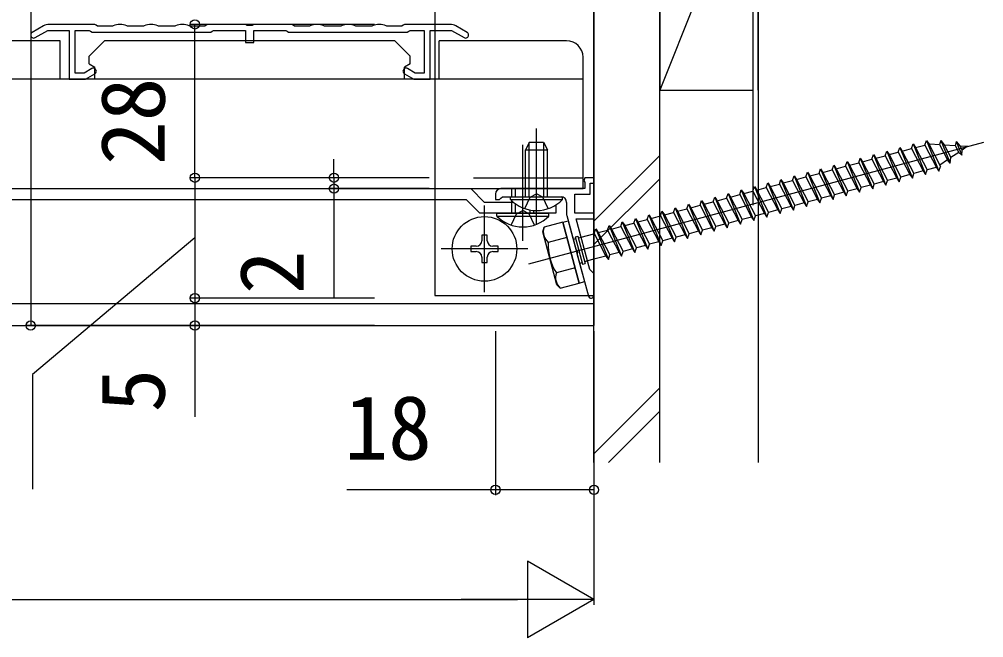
# Model space of a CAD drawing. Units: millimetres, scale not verified. Extents: x -980 to 980, y -1458 to 1451.
# Drawn here: x -366.5 to -190.4, y -437.9 to -324.9 of the extents above; entities that cross this region are included whole.
import ezdxf
from ezdxf.enums import TextEntityAlignment as Align

# ---------------------------------------------------------------- set-up
doc = ezdxf.new("R2010")
doc.units = ezdxf.units.MM
doc.header["$LTSCALE"] = 8
for name, color, linetype in [('0-3_YKK_11', 7, 'Continuous'), ('0-5_YKK_12', 2, 'Continuous'), ('0-6_YKK_13', 4, 'Continuous'), ('0-8_YKK_D', 6, 'Continuous'), ('0-A_YSS_K', 3, 'Continuous')]:
    doc.layers.add(name, color=color, linetype=linetype)
doc.styles.add('ＭＳ ゴシック', font='')
doc.styles.get('ＭＳ ゴシック').set_extended_font_data('MS Gothic')

msp = doc.modelspace()

# ---------------------------------------------------------------- linework, layer by layer
at = {"layer": '0-3_YKK_11'}
for p, q in [((-362.082, -326.125), (-364.171, -327.331)), ((-284.721, -327.331), (-286.809, -326.125)), ((-263.246, -355.858), (-278.546, -355.858)), ((-266.546, -358.358), (-266.546, -360.526))]:
    msp.add_line(p, q, dxfattribs=at)
for points in [[(-349.396, -326.13), (-349.521, -326.158), (-352.226, -326.158), (-352.486, -326.008), (-352.746, -325.858), (-361.082, -325.858)], [(-313.396, -326.13), (-313.521, -326.158), (-316.226, -326.158), (-316.486, -326.008), (-316.746, -325.858), (-323.704, -325.858), (-323.982, -326.045), (-324.909, -326.045), (-325.188, -325.858), (-332.146, -325.858), (-332.406, -326.008), (-332.665, -326.158), (-335.371, -326.158), (-335.496, -326.13)], [(-287.809, -325.858), (-296.146, -325.858), (-296.406, -326.008), (-296.665, -326.158), (-299.371, -326.158), (-299.496, -326.13)], [(-363.621, -328.284), (-361.324, -326.958), (-357.446, -326.958), (-357.446, -335.858), (-354.407, -335.858), (-352.721, -334.884)], [(-353.271, -333.931), (-354.702, -334.758), (-356.346, -334.758), (-356.346, -326.958), (-353.765, -326.958), (-353.506, -327.108), (-353.246, -327.258)], [(-353.246, -327.258), (-331.565, -327.258), (-331.306, -327.108), (-331.046, -326.958), (-325.196, -326.958), (-325.196, -329.158), (-323.696, -329.158), (-323.696, -326.958), (-317.846, -326.958), (-317.586, -327.108), (-317.326, -327.258), (-295.646, -327.258), (-295.386, -327.108), (-295.126, -326.958), (-292.546, -326.958), (-292.546, -334.758), (-294.19, -334.758), (-295.621, -333.931)], [(-343.696, -326.13), (-343.821, -326.158), (-346.771, -326.158), (-346.896, -326.13)], [(-337.996, -326.13), (-338.121, -326.158), (-341.071, -326.158), (-341.196, -326.13)], [(-307.696, -326.13), (-307.821, -326.158), (-310.771, -326.158), (-310.896, -326.13)], [(-301.996, -326.13), (-302.121, -326.158), (-305.071, -326.158), (-305.196, -326.13)], [(-296.171, -334.884), (-294.484, -335.858), (-291.446, -335.858), (-291.446, -326.958), (-287.568, -326.958), (-285.271, -328.284)], [(-261.546, -375.333), (-261.546, -371.358), (-262.036, -370.858), (-262.319, -370.635), (-264.805, -361.358), (-261.546, -361.358), (-261.546, -360.358), (-265.046, -360.358), (-265.046, -356.858), (-262.246, -356.858), (-262.246, -354.858), (-261.546, -354.858), (-261.546, -353.858), (-263.246, -353.858), (-263.396, -354.417), (-263.246, -354.677), (-263.246, -355.858)], [(-279.546, -356.858), (-279.546, -357.858), (-278.837, -357.858), (-278.542, -357.608), (-278.246, -357.358), (-267.546, -357.358)], [(-266.512, -360.785), (-264.889, -366.839), (-264.726, -366.985), (-264.584, -367.517), (-264.652, -367.725), (-262.577, -375.469)]]:
    msp.add_lwpolyline(points, dxfattribs=at)
for centre, radius, start, end in [((-361.082, -327.858), 2, 89.99998, 120), ((-348.146, -328.858), 3, 65.38003, 114.61997), ((-342.446, -328.858), 3, 65.38003, 114.61997), ((-336.746, -328.858), 3, 65.38003, 114.61997), ((-312.146, -328.858), 3, 65.38003, 114.61997), ((-306.446, -328.858), 3, 65.38003, 114.61997), ((-300.746, -328.858), 3, 65.38003, 114.61997), ((-287.809, -327.858), 2, 60, 90.00002), ((-363.896, -327.808), 0.55, 119.99999, 300.00001), ((-284.996, -327.808), 0.55, 239.99999, 60.00001), ((-352.996, -334.408), 0.55, 299.99999, 120.00001), ((-295.896, -334.408), 0.55, 59.99999, 240.00001), ((-278.546, -356.858), 1, 90.00053, 180.00051), ((-267.546, -358.358), 1, 0.0001, 90.00002), ((-265.546, -360.526), 1, 180.00016, 195.0002), ((-262.07, -375.333), 0.525, 194.99902, 359.99997)]:
    msp.add_arc(centre, radius, start, end, dxfattribs=at)
at = {"layer": '0-5_YKK_12'}
for p, q in [((-261.546, -285.858), (-261.546, -380.858)), ((-359.046, -328.858), (-389.846, -328.858)), ((-359.046, -335.858), (-359.046, -328.858)), ((-353.746, -331.658), (-350.946, -328.858)), ((-297.946, -328.858), (-350.946, -328.858)), ((-295.146, -331.658), (-297.946, -328.858)), ((-266.546, -328.858), (-289.846, -328.858)), ((-289.846, -335.858), (-289.846, -328.858)), ((-353.746, -333.08), (-353.746, -331.658)), ((-295.146, -333.08), (-295.146, -331.658)), ((-353.746, -333.08), (-352.746, -333.658)), ((-352.746, -335.858), (-352.746, -333.658)), ((-295.146, -333.08), (-296.146, -333.658)), ((-296.146, -335.858), (-296.146, -333.658)), ((-263.546, -335.858), (-585.346, -335.858)), ((-283.546, -353.858), (-263.546, -353.858)), ((-565.546, -355.858), (-284.046, -355.858)), ((-281.546, -358.358), (-284.046, -355.858)), ((-565.546, -357.858), (-284.874, -357.858)), ((-282.374, -360.358), (-284.874, -357.858)), ((-276.257, -358.358), (-281.546, -358.358)), ((-268.546, -358.864), (-268.546, -360.358)), ((-268.546, -360.358), (-282.374, -360.358)), ((-281.546, -371.858), (-281.546, -361.858)), ((-276.546, -366.858), (-286.546, -366.858)), ((-565.546, -376.858), (-261.546, -376.858)), ((-290.646, -375.358), (-261.546, -375.358)), ((-565.546, -380.858), (-261.546, -380.858))]:
    msp.add_line(p, q, dxfattribs=at)
for points in [[(-290.646, -198.858), (-290.646, -303.858), (-290.646, -375.358)], [(-261.546, -375.358), (-261.546, -303.858), (-261.546, -198.858)], [(-585.346, -355.858), (-263.546, -355.858), (-263.546, -331.858)]]:
    msp.add_lwpolyline(points, dxfattribs=at)
msp.add_arc((-266.546, -331.858), 3, 0, 90, dxfattribs=at)
at = {"layer": '0-6_YKK_13'}
for p, q in [((-272.046, -362.358), (-272.046, -344.858)), ((-200.83, -347.043), (-198.553, -352.645)), ((-198.155, -347.038), (-198.433, -347.77)), ((-198.155, -347.038), (-197.577, -347.83)), ((-198.155, -347.038), (-196.471, -351.178)), ((-274.546, -365.358), (-274.546, -347.858)), ((-273.346, -347.358), (-274.046, -348.758)), ((-273.464, -369.612), (-190.352, -347.342)), ((-273.392, -357.358), (-273.392, -347.449)), ((-273.346, -347.358), (-270.746, -347.358)), ((-270.746, -347.358), (-270.046, -348.758)), ((-270.7, -357.358), (-270.7, -347.449)), ((-270.046, -357.358), (-270.046, -348.758)), ((-205.66, -348.338), (-203.383, -353.939)), ((-205.224, -348.997), (-203.534, -348.544)), ((-203.245, -347.691), (-200.968, -353.292)), ((-202.809, -348.35), (-201.119, -347.897)), ((-202.809, -348.35), (-200.679, -352.438)), ((-200.395, -347.703), (-200.186, -347.647)), ((-200.395, -347.703), (-198.264, -351.791)), ((-200.186, -347.647), (-198.433, -347.77)), ((-198.433, -347.77), (-196.957, -350.602)), ((-197.577, -347.83), (-195.577, -347.97)), ((-197.577, -347.83), (-196.347, -350.19)), ((-195.398, -347.23), (-195.577, -347.97)), ((-195.577, -347.97), (-194.921, -349.228)), ((-195.398, -347.23), (-194.72, -348.03)), ((-195.398, -347.23), (-194.37, -349.761)), ((-194.72, -348.03), (-193.292, -348.13)), ((-194.72, -348.03), (-194.31, -348.816)), ((-194.37, -349.761), (-194.31, -348.816)), ((-193.292, -348.13), (-194.31, -348.816)), ((-212.904, -350.279), (-210.627, -355.88)), ((-212.469, -350.938), (-210.778, -350.486)), ((-210.489, -349.632), (-208.212, -355.233)), ((-210.054, -350.291), (-208.364, -349.838)), ((-210.054, -350.291), (-207.923, -354.379)), ((-208.075, -348.985), (-205.797, -354.586)), ((-207.639, -349.644), (-205.949, -349.191)), ((-207.639, -349.644), (-205.508, -353.732)), ((-205.224, -348.997), (-203.094, -353.085)), ((-196.471, -351.178), (-196.347, -350.19)), ((-194.921, -349.228), (-196.347, -350.19)), ((-194.37, -349.761), (-194.921, -349.228)), ((-220.149, -352.22), (-217.871, -357.821)), ((-217.734, -351.573), (-215.457, -357.174)), ((-217.298, -352.233), (-215.608, -351.78)), ((-217.298, -352.233), (-215.168, -356.32)), ((-215.319, -350.926), (-213.042, -356.527)), ((-214.884, -351.586), (-213.193, -351.133)), ((-214.884, -351.586), (-212.753, -355.673)), ((-212.469, -350.938), (-210.338, -355.026)), ((-199.022, -351.994), (-200.679, -352.438)), ((-198.994, -351.975), (-199.022, -351.994)), ((-196.957, -350.602), (-198.383, -351.563)), ((-196.471, -351.178), (-196.957, -350.602)), ((-224.978, -353.514), (-222.701, -359.115)), ((-224.543, -354.174), (-222.852, -353.721)), ((-222.564, -352.867), (-220.286, -358.468)), ((-222.128, -353.527), (-220.438, -353.074)), ((-222.128, -353.527), (-219.997, -357.614)), ((-219.713, -352.88), (-218.023, -352.427)), ((-219.713, -352.88), (-217.583, -356.967)), ((-206.233, -353.926), (-207.923, -354.379)), ((-203.818, -353.279), (-205.508, -353.732)), ((-201.403, -352.632), (-203.094, -353.085)), ((-276.546, -357.358), (-276.546, -355.858)), ((-275.892, -357.358), (-275.892, -355.858)), ((-232.223, -355.455), (-229.945, -361.057)), ((-231.787, -356.115), (-230.097, -355.662)), ((-229.808, -354.808), (-227.531, -360.409)), ((-229.372, -355.468), (-227.682, -355.015)), ((-229.372, -355.468), (-227.242, -359.556)), ((-227.393, -354.161), (-225.116, -359.762)), ((-226.958, -354.821), (-225.267, -354.368)), ((-226.958, -354.821), (-224.827, -358.909)), ((-224.543, -354.174), (-222.412, -358.262)), ((-213.477, -355.867), (-215.168, -356.32)), ((-211.063, -355.22), (-212.753, -355.673)), ((-208.648, -354.573), (-210.338, -355.026)), ((-276.796, -357.866), (-276.796, -357.358)), ((-276.796, -357.358), (-267.296, -357.358)), ((-239.467, -357.396), (-237.19, -362.998)), ((-239.032, -358.056), (-237.341, -357.603)), ((-237.052, -356.749), (-234.775, -362.351)), ((-236.617, -357.409), (-234.926, -356.956)), ((-236.617, -357.409), (-234.486, -361.497)), ((-234.638, -356.102), (-232.36, -361.704)), ((-234.202, -356.762), (-232.512, -356.309)), ((-234.202, -356.762), (-232.071, -360.85)), ((-231.787, -356.115), (-229.657, -360.203)), ((-218.307, -357.162), (-219.997, -357.614)), ((-215.892, -356.515), (-217.583, -356.967)), ((-281.546, -374.758), (-281.546, -358.958)), ((-276.546, -360.358), (-276.546, -358.108)), ((-275.892, -360.358), (-275.892, -358.635)), ((-246.712, -359.337), (-244.434, -364.939)), ((-244.297, -358.69), (-242.02, -364.292)), ((-243.861, -359.35), (-242.171, -358.897)), ((-243.861, -359.35), (-241.731, -363.438)), ((-241.882, -358.043), (-239.605, -363.645)), ((-241.446, -358.703), (-239.756, -358.25)), ((-241.446, -358.703), (-239.316, -362.791)), ((-239.032, -358.056), (-236.901, -362.144)), ((-225.551, -359.103), (-227.242, -359.556)), ((-223.137, -358.456), (-224.827, -358.909)), ((-220.722, -357.809), (-222.412, -358.262)), ((-279.296, -360.866), (-279.296, -360.358)), ((-279.296, -360.358), (-269.796, -360.358)), ((-273.2, -360.358), (-273.2, -359.757)), ((-272.546, -360.358), (-272.546, -359.839)), ((-251.541, -360.631), (-249.264, -366.233)), ((-251.106, -361.291), (-249.415, -360.838)), ((-249.127, -359.984), (-246.849, -365.586)), ((-248.691, -360.644), (-247.001, -360.191)), ((-248.691, -360.644), (-246.56, -364.732)), ((-246.276, -359.997), (-244.586, -359.544)), ((-246.276, -359.997), (-244.146, -364.085)), ((-232.796, -361.044), (-234.486, -361.497)), ((-230.381, -360.397), (-232.071, -360.85)), ((-227.966, -359.75), (-229.657, -360.203)), ((-270.895, -363.747), (-270.67, -362.91)), ((-267.225, -361.987), (-270.673, -362.911)), ((-258.786, -362.573), (-256.508, -368.174)), ((-258.35, -363.232), (-256.66, -362.779)), ((-256.371, -361.926), (-254.094, -367.527)), ((-255.935, -362.585), (-254.245, -362.132)), ((-255.935, -362.585), (-253.805, -366.673)), ((-253.956, -361.279), (-251.679, -366.88)), ((-253.521, -361.938), (-251.83, -361.485)), ((-253.521, -361.938), (-251.39, -366.026)), ((-251.106, -361.291), (-248.975, -365.379)), ((-237.626, -362.338), (-239.316, -362.791)), ((-235.211, -361.691), (-236.901, -362.144)), ((-281.046, -365.358), (-281.046, -364.358)), ((-268.306, -373.406), (-270.895, -363.747)), ((-264.961, -364.641), (-264.478, -364.512)), ((-264.961, -364.641), (-263.615, -369.664)), ((-264.478, -364.512), (-263.132, -369.535)), ((-261.201, -363.22), (-258.923, -368.821)), ((-260.765, -363.879), (-259.075, -363.426)), ((-260.765, -363.879), (-258.634, -367.967)), ((-258.35, -363.232), (-256.22, -367.32)), ((-244.87, -364.279), (-246.56, -364.732)), ((-242.455, -363.632), (-244.146, -364.085)), ((-240.04, -362.985), (-241.731, -363.438)), ((-266.484, -364.753), (-269.916, -365.672)), ((-265.353, -365.109), (-264.87, -364.979)), ((-264.387, -364.85), (-263.904, -364.721)), ((-252.114, -366.22), (-253.805, -366.673)), ((-249.7, -365.573), (-251.39, -366.026)), ((-247.285, -364.926), (-248.975, -365.379)), ((-273.646, -366.858), (-289.446, -366.858)), ((-256.944, -367.514), (-258.634, -367.967)), ((-254.529, -366.867), (-256.22, -367.32)), ((-264.188, -369.455), (-263.705, -369.326)), ((-263.615, -369.664), (-263.132, -369.535)), ((-262.74, -369.067), (-263.223, -369.197)), ((-264.99, -370.329), (-268.422, -371.249)), ((-268.306, -373.406), (-267.694, -374.018))]:
    msp.add_line(p, q, dxfattribs=at)
for points in [[(-201.119, -347.897), (-200.83, -347.043), (-200.395, -347.703)], [(-274.046, -357.358), (-274.046, -348.758), (-270.046, -348.758)], [(-205.949, -349.191), (-205.66, -348.338), (-205.224, -348.997)], [(-203.534, -348.544), (-203.245, -347.691), (-202.809, -348.35)], [(-203.534, -348.544), (-201.403, -352.632), (-200.968, -353.292), (-200.679, -352.438)], [(-201.119, -347.897), (-198.988, -351.985), (-198.553, -352.645), (-198.264, -351.791)], [(-213.193, -351.133), (-212.904, -350.279), (-212.469, -350.938)], [(-210.778, -350.486), (-210.489, -349.632), (-210.054, -350.291)], [(-210.778, -350.486), (-208.648, -354.573), (-208.212, -355.233), (-207.923, -354.379)], [(-208.364, -349.838), (-208.075, -348.985), (-207.639, -349.644)], [(-208.364, -349.838), (-206.233, -353.926), (-205.797, -354.586), (-205.508, -353.732)], [(-205.949, -349.191), (-203.818, -353.279), (-203.383, -353.939), (-203.094, -353.085)], [(-220.438, -353.074), (-220.149, -352.22), (-219.713, -352.88)], [(-218.023, -352.427), (-217.734, -351.573), (-217.298, -352.233)], [(-215.608, -351.78), (-215.319, -350.926), (-214.884, -351.586)], [(-215.608, -351.78), (-213.477, -355.867), (-213.042, -356.527), (-212.753, -355.673)], [(-213.193, -351.133), (-211.063, -355.22), (-210.627, -355.88), (-210.338, -355.026)], [(-225.267, -354.368), (-224.978, -353.514), (-224.543, -354.174)], [(-222.852, -353.721), (-222.564, -352.867), (-222.128, -353.527)], [(-222.852, -353.721), (-220.722, -357.809), (-220.286, -358.468), (-219.997, -357.614)], [(-220.438, -353.074), (-218.307, -357.162), (-217.871, -357.821), (-217.583, -356.967)], [(-218.023, -352.427), (-215.892, -356.515), (-215.457, -357.174), (-215.168, -356.32)], [(-232.512, -356.309), (-232.223, -355.455), (-231.787, -356.115)], [(-230.097, -355.662), (-229.808, -354.808), (-229.372, -355.468)], [(-230.097, -355.662), (-227.966, -359.75), (-227.531, -360.409), (-227.242, -359.556)], [(-227.682, -355.015), (-227.393, -354.161), (-226.958, -354.821)], [(-227.682, -355.015), (-225.551, -359.103), (-225.116, -359.762), (-224.827, -358.909)], [(-225.267, -354.368), (-223.137, -358.456), (-222.701, -359.115), (-222.412, -358.262)], [(-276.796, -357.866), (-267.296, -357.866), (-267.296, -357.358)], [(-274.196, -359.501), (-273.191, -357.44), (-272.046, -356.832)], [(-269.896, -359.501), (-270.901, -357.44), (-272.046, -356.832)], [(-239.756, -358.25), (-239.467, -357.396), (-239.032, -358.056)], [(-237.341, -357.603), (-237.052, -356.749), (-236.617, -357.409)], [(-237.341, -357.603), (-235.211, -361.691), (-234.775, -362.351), (-234.486, -361.497)], [(-234.926, -356.956), (-234.638, -356.102), (-234.202, -356.762)], [(-234.926, -356.956), (-232.796, -361.044), (-232.36, -361.704), (-232.071, -360.85)], [(-232.512, -356.309), (-230.381, -360.397), (-229.945, -361.057), (-229.657, -360.203)], [(-247.001, -360.191), (-246.712, -359.337), (-246.276, -359.997)], [(-244.586, -359.544), (-244.297, -358.69), (-243.861, -359.35)], [(-242.171, -358.897), (-241.882, -358.043), (-241.446, -358.703)], [(-242.171, -358.897), (-240.04, -362.985), (-239.605, -363.645), (-239.316, -362.791)], [(-239.756, -358.25), (-237.626, -362.338), (-237.19, -362.998), (-236.901, -362.144)], [(-279.296, -360.866), (-269.796, -360.866), (-269.796, -360.358)], [(-276.696, -362.501), (-275.691, -360.44), (-274.546, -359.832)], [(-272.396, -362.501), (-273.401, -360.44), (-274.546, -359.832)], [(-251.83, -361.485), (-251.541, -360.631), (-251.106, -361.291)], [(-249.415, -360.838), (-249.127, -359.984), (-248.691, -360.644)], [(-249.415, -360.838), (-247.285, -364.926), (-246.849, -365.586), (-246.56, -364.732)], [(-247.001, -360.191), (-244.87, -364.279), (-244.434, -364.939), (-244.146, -364.085)], [(-244.586, -359.544), (-242.455, -363.632), (-242.02, -364.292), (-241.731, -363.438)], [(-267.696, -374.019), (-264.249, -373.095), (-267.225, -361.987)], [(-267.225, -361.987), (-266.259, -361.728), (-263.283, -372.836)], [(-267.225, -361.987), (-264.249, -373.095), (-263.283, -372.836)], [(-259.075, -363.426), (-258.786, -362.573), (-258.35, -363.232)], [(-256.66, -362.779), (-256.371, -361.926), (-255.935, -362.585)], [(-256.66, -362.779), (-254.529, -366.867), (-254.094, -367.527), (-253.805, -366.673)], [(-254.245, -362.132), (-253.956, -361.279), (-253.521, -361.938)], [(-254.245, -362.132), (-252.114, -366.22), (-251.679, -366.88), (-251.39, -366.026)], [(-251.83, -361.485), (-249.7, -365.573), (-249.264, -366.233), (-248.975, -365.379)], [(-281.046, -364.358), (-282.046, -364.358), (-282.046, -365.358)], [(-263.904, -364.721), (-261.546, -364.089), (-261.489, -364.074)], [(-261.489, -364.074), (-261.201, -363.22), (-260.765, -363.879)], [(-261.489, -364.074), (-259.359, -368.161), (-258.923, -368.821), (-258.634, -367.967)], [(-259.075, -363.426), (-256.944, -367.514), (-256.508, -368.174), (-256.22, -367.32)], [(-283.046, -366.358), (-284.046, -366.358), (-284.046, -367.358), (-283.046, -367.358)], [(-280.046, -367.358), (-279.046, -367.358), (-279.046, -366.358), (-280.046, -366.358)], [(-259.359, -368.161), (-261.546, -368.747), (-262.74, -369.067)], [(-282.046, -368.358), (-282.046, -369.358), (-281.046, -369.358), (-281.046, -368.358)]]:
    msp.add_lwpolyline(points, dxfattribs=at)
msp.add_circle((-281.546, -366.858), 5.9, dxfattribs=at)
for centre, radius, start, end in [((-272.046, -353.196), 6.661, 224.51496, 315.48504), ((-274.546, -356.196), 6.661, 224.51496, 315.48504), ((-268.252, -363.732), 2.556, 161.25178, 229.38425), ((-283.046, -365.358), 1, 270, 0), ((-280.046, -365.358), 1, 180, 270), ((-260.373, -366.104), 9.553, 177.41205, 212.58795), ((-283.046, -368.358), 1, 0, 90), ((-280.046, -368.358), 1, 90, 180), ((-266.011, -372.097), 2.556, 160.61575, 228.74822)]:
    msp.add_arc(centre, radius, start, end, dxfattribs=at)
at = {"layer": '0-8_YKK_D'}
for p, q in [((-364.446, -285.858), (-364.446, -380.858)), ((-301.646, -325.858), (-335.446, -325.858)), ((-334.446, -353.858), (-334.446, -325.858)), ((-309.043, -353.858), (-309.043, -350.458)), ((-301.646, -353.858), (-335.446, -353.858)), ((-301.646, -353.858), (-335.446, -353.858)), ((-334.446, -353.858), (-334.446, -375.858)), ((-291.646, -353.858), (-310.043, -353.858)), ((-309.043, -353.858), (-309.043, -355.858)), ((-291.646, -355.858), (-310.043, -355.858)), ((-309.043, -355.858), (-309.043, -375.93)), ((-301.646, -375.858), (-335.446, -375.858)), ((-301.646, -375.858), (-335.446, -375.858)), ((-301.646, -380.858), (-365.446, -380.858)), ((-301.646, -380.858), (-335.446, -380.858)), ((-279.546, -381.858), (-279.546, -411.858)), ((-261.546, -381.858), (-261.546, -431.858)), ((-261.546, -381.858), (-261.546, -411.858)), ((-261.546, -430.858), (-273.67, -423.858)), ((-273.67, -423.858), (-273.67, -437.858)), ((-622.546, -430.858), (-275.546, -430.858)), ((-261.546, -430.858), (-285.795, -430.858)), ((-261.546, -430.858), (-273.67, -437.858))]:
    msp.add_line(p, q, dxfattribs=at)
for points in [[(-334.446, -364.858), (-364.096, -389.816), (-364.096, -410.725)], [(-334.446, -375.858), (-334.446, -380.858), (-334.446, -397.53)], [(-261.546, -410.858), (-279.546, -410.858), (-306.673, -410.858)]]:
    msp.add_lwpolyline(points, dxfattribs=at)
for centre in [(-334.446, -325.858), (-334.446, -353.858), (-334.446, -353.858), (-309.043, -353.858), (-309.043, -355.858), (-334.446, -375.858), (-334.446, -375.858), (-364.446, -380.858), (-334.446, -380.858), (-279.546, -410.858), (-261.546, -410.858)]:
    msp.add_circle(centre, 0.85, dxfattribs=at)
at = {"layer": '0-A_YSS_K'}
for p, q in [((-261.546, -405.858), (-261.546, -292.858)), ((-249.546, -292.858), (-249.546, -337.858)), ((-231.546, -337.858), (-231.546, -292.858)), ((-234.546, -300.358), (-249.546, -337.858)), ((-231.547, -315.858), (-231.547, -405.858)), ((-249.546, -337.858), (-232.546, -337.858)), ((-249.546, -349.826), (-261.546, -361.826)), ((-249.546, -354.069), (-261.546, -366.069)), ((-249.546, -392.253), (-261.546, -404.253)), ((-249.546, -396.495), (-258.908, -405.858))]:
    msp.add_line(p, q, dxfattribs=at)
for points in [[(-249.546, -405.858), (-249.546, -292.858), (-261.546, -292.858)], [(-234.546, -303.858), (-232.546, -303.858), (-232.546, -358.858)]]:
    msp.add_lwpolyline(points, dxfattribs=at)

# ---------------------------------------------------------------- texts
at = {"layer": '0-8_YKK_D', "style": 'ＭＳ ゴシック'}
for s, p in [('28', (-336.446, -351.539)), ('2', (-311.043, -375.112)), ('5', (-336.446, -396.712))]:
    msp.add_text(s, height=11.73, rotation=90, dxfattribs=at).set_placement(p, align=Align.BOTTOM_LEFT)
msp.add_text('18', height=11.73, dxfattribs=at).set_placement((-307.128, -408.858), align=Align.BOTTOM_LEFT)

doc.saveas('drawing.dxf')
